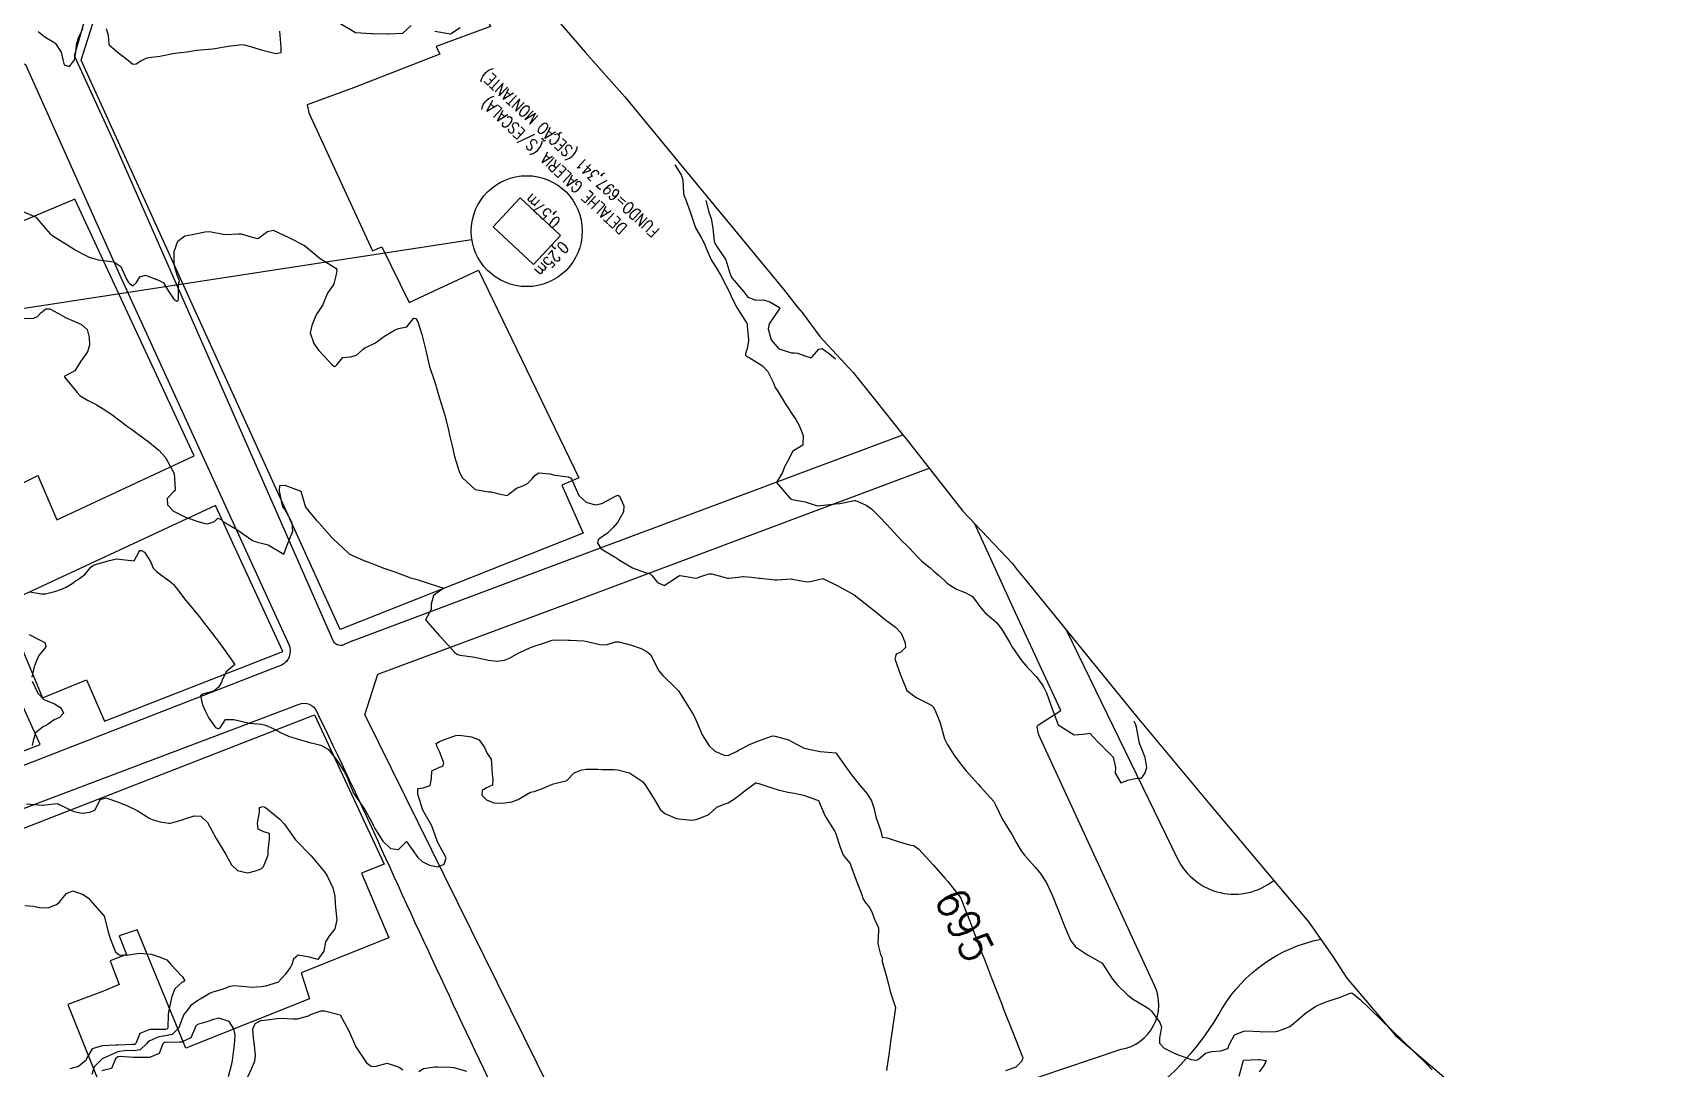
# Model space of a CAD drawing. Header units: metres. Extents: x 286371 to 293043, y 7462578 to 7466404.
# Drawn here: x 289036 to 289239.9, y 7464962 to 7465092.8 of the extents above; entities that cross this region are included whole.
import ezdxf
from ezdxf.enums import TextEntityAlignment as Align

# ---------------------------------------------------------------- set-up
doc = ezdxf.new("R2010")
doc.units = ezdxf.units.M
doc.header["$MEASUREMENT"] = 0
doc.linetypes.add('CONTINUO', pattern=[0])
for name, color, linetype in [('Area', 45, 'Continuous'), ('Cotas', 45, 'Continuous'), ('Curvas de Nivel 1m', 11, 'Continuous'), ('Curvas de Nivel 5m', 15, 'Continuous'), ('Edificações', 30, 'Continuous'), ('TEXTO', 45, 'Continuous'), ('Vias primárias', 230, 'Continuous')]:
    doc.layers.add(name, color=color, linetype=linetype)
doc.styles.add('ROMANS', font='romans', dxfattribs={"height": 0.2})
doc.styles.add('Style-STANDARD', font='STANDARD.shx')

msp = doc.modelspace()

# ---------------------------------------------------------------- linework, layer by layer
at = {"layer": 'Area'}
msp.add_polyline3d([(289098.58, 7465098.65, 691.72), (289105.73, 7465090.31, 693.35), (289110.71, 7465084.67, 693.45), (289116.8, 7465077.33, 693.25), (289130.71, 7465060.47, 699.37), (289132.53, 7465058.15, 699.39), (289133.09, 7465057.45, 691.89), (289135.31, 7465054.43, 692.16), (289139.53, 7465049.91, 692.45), (289142.37, 7465046.32, 692.6), (289145.8, 7465042.02, 692.63), (289146.22, 7465041.53, 692.61), (289153.37, 7465032.41, 700.5), (289159.6, 7465025.83, 698.85), (289160.22, 7465024.98, 698.75), (289161.26, 7465023.73, 695.42), (289175.31, 7465006.43, 692.95), (289184.57, 7464995.34, 693.45), (289197, 7464980.54, 693.29), (289200.05, 7464976.19, 702.16), (289201.81, 7464973.45, 702.81), (289207.93, 7464966.24, 694.51), (289247.26, 7464932.52, 699.83)], dxfattribs=at)
at = {"layer": 'Curvas de Nivel 1m', "flags": 128}
for points, elevation in [([(289074.76, 7465093.98), (289076.74, 7465092.81), (289078.74, 7465092.67), (289078.86, 7465092.67), (289080.74, 7465092.63), (289080.86, 7465092.63), (289082.74, 7465092.72), (289083.77, 7465093.69)], 693), ([(289036.74, 7465092.91), (289037.56, 7465092.25), (289038.72, 7465091.59), (289038.82, 7465091.5), (289038.91, 7465091.4), (289039.64, 7465090.32), (289039.82, 7465089.38), (289040.01, 7465088.72), (289040.67, 7465088.52), (289041.31, 7465089.35), (289041.5, 7465090.55), (289041.56, 7465091.35), (289041.84, 7465092.24), (289042.42, 7465093.34)], 693), ([(289045.29, 7465093.3), (289045.55, 7465092.47), (289045.65, 7465091.29), (289046.7, 7465090.38), (289048.1, 7465089.25), (289048.68, 7465088.81), (289049.07, 7465088.85), (289049.67, 7465089.23), (289050.34, 7465089.57), (289050.69, 7465089.64), (289052.09, 7465089.8), (289052.7, 7465089.93), (289053.72, 7465090.15), (289054.7, 7465090.27), (289055.47, 7465090.37), (289056.71, 7465090.56), (289057.21, 7465090.62), (289058.71, 7465090.74), (289059.02, 7465090.78), (289060.71, 7465091.06), (289062.46, 7465091.29), (289062.72, 7465091.26), (289063.5, 7465091.02), (289064.71, 7465090.66), (289065.17, 7465090.54), (289066.7, 7465090.17), (289067.36, 7465090.3), (289067.38, 7465090.96), (289067.24, 7465092.46), (289067.21, 7465092.97)], 693), ([(289086.75, 7465092.97), (289088.73, 7465092.63), (289089.95, 7465093.42)], 693), ([(289117.04, 7465076.12), (289117.82, 7465074.85), (289118.06, 7465074.19), (289118.14, 7465072.48), (289118.21, 7465072.19), (289118.42, 7465071.68), (289118.97, 7465070.18), (289119.25, 7465069.3), (289119.66, 7465068.16), (289120.35, 7465066.92), (289120.76, 7465066.15), (289121.09, 7465065.37), (289121.62, 7465064.13), (289122.29, 7465063.07), (289122.85, 7465062.12), (289123.53, 7465060.83), (289123.89, 7465060.1), (289124.23, 7465059.32), (289124.87, 7465058.08), (289126.07, 7465056.18), (289126.14, 7465056.07), (289126.18, 7465055.74), (289126.32, 7465054.06), (289126.32, 7465053.89), (289126.14, 7465052.94), (289125.95, 7465052.25), (289125.97, 7465052.07), (289126.12, 7465051.92), (289126.4, 7465051.78), (289128.1, 7465050.72), (289128.75, 7465050.02), (289129.42, 7465048.66), (289129.68, 7465048.01), (289130.05, 7465047.44), (289130.97, 7465045.99), (289132, 7465044.4), (289132.3, 7465043.97), (289132.73, 7465043.22), (289133.21, 7465041.96), (289133.17, 7465040.74), (289131.93, 7465039.97), (289131.24, 7465038.66), (289130.89, 7465037.99), (289130.61, 7465037.28), (289129.87, 7465036), (289131.6, 7465033.98), (289131.84, 7465033.87), (289133.47, 7465033.58), (289133.84, 7465033.45), (289134.99, 7465033.08), (289135.83, 7465033.14), (289137.25, 7465033.31), (289137.84, 7465033.36), (289139.72, 7465033.74), (289139.84, 7465033.73), (289141.15, 7465033.15), (289141.83, 7465032.7), (289142.74, 7465031.81), (289143.8, 7465030.67), (289144.61, 7465029.78), (289145.77, 7465028.56), (289146.18, 7465028.17), (289146.6, 7465027.75), (289147.74, 7465026.53), (289148.14, 7465026.13), (289148.64, 7465025.72), (289149.24, 7465025.23), (289149.7, 7465024.84), (289150.31, 7465024.31), (289151.01, 7465023.68), (289151.36, 7465023.36), (289151.68, 7465023.11), (289152.58, 7465022.57), (289153.66, 7465022.11), (289154.58, 7465021.62), (289155.63, 7465020.21), (289156.15, 7465019.6), (289157.61, 7465018.36), (289158.26, 7465017.56), (289159.25, 7465015.87), (289159.42, 7465015.55), (289159.56, 7465015.3), (289160.75, 7465013.53), (289161.52, 7465012.67), (289162.67, 7465011.5), (289163.49, 7465010.33), (289163.91, 7465009.48), (289164.18, 7465008.75), (289164.62, 7465007.47), (289165.41, 7465005.45), (289167.4, 7465004.16), (289168.55, 7465004.25), (289169.39, 7465004.38), (289170.32, 7465003.38), (289171.36, 7465002.31), (289172.32, 7465001.35), (289172.63, 7465000.04), (289172.59, 7464999.35), (289173.3, 7464998.13), (289174.19, 7464998.43), (289175.3, 7464998.68), (289175.92, 7464998.68), (289176.31, 7464999.29), (289176.57, 7465000.04), (289176.36, 7465001.29), (289175.7, 7465002.97), (289175.6, 7465003.3), (289175.39, 7465004.45), (289175.24, 7465005.31), (289175.15, 7465005.57), (289174.98, 7465005.88)], 693), ([(289120.95, 7465071.6), (289121.31, 7465070.14), (289121.6, 7465069.35), (289121.82, 7465068.13), (289122.01, 7465066.46), (289122.12, 7465066.13), (289122.33, 7465065.81), (289123.48, 7465064.11), (289123.97, 7465062.41), (289124.08, 7465062.1), (289124.27, 7465061.82), (289125.72, 7465060.07), (289126.23, 7465059.4), (289127.24, 7465059.04), (289128.23, 7465059.05), (289129.04, 7465058.83), (289130.22, 7465058.09), (289130.26, 7465057.99), (289130.21, 7465057.88), (289128.93, 7465056.02), (289128.8, 7465055.4), (289129.2, 7465054.02), (289130.14, 7465052.87), (289131.75, 7465052.36), (289132.13, 7465052.36), (289132.49, 7465052.32), (289133.57, 7465051.95), (289134.12, 7465051.77), (289134.27, 7465051.78), (289134.41, 7465051.93), (289135.2, 7465052.86), (289135.63, 7465052.91), (289136.54, 7465052.27), (289137.32, 7465051.61)], 692), ([(289034.4, 7465070.4), (289036.19, 7465069.64), (289036.39, 7465069.53), (289036.5, 7465069.43), (289037.37, 7465068.42), (289038.24, 7465067.41), (289038.35, 7465067.31), (289038.59, 7465067.16), (289040.33, 7465066.04), (289041.41, 7465065.36), (289042.31, 7465064.86), (289043.17, 7465064.47), (289044.3, 7465064.1), (289045.65, 7465063.94), (289046.29, 7465063.85), (289047.14, 7465063.27), (289047.86, 7465061.66), (289048.1, 7465061.26), (289048.25, 7465061.11), (289048.65, 7465060.85), (289049.11, 7465061.24), (289049.54, 7465061.96), (289050.27, 7465062.17), (289051.92, 7465061.53), (289052.26, 7465061.36), (289052.54, 7465061.19), (289053.01, 7465060.41), (289053.84, 7465059.17), (289054.22, 7465058.9), (289054.39, 7465058.99), (289054.43, 7465059.16), (289054.44, 7465060.97), (289054.48, 7465061.16), (289054.55, 7465061.45), (289054.27, 7465062.19), (289053.97, 7465063.17), (289053.9, 7465063.56), (289053.88, 7465065.17), (289054.33, 7465066.48), (289055.23, 7465067.14), (289056.16, 7465067.32), (289056.35, 7465067.35), (289057.8, 7465067.66), (289058.35, 7465067.67), (289060.06, 7465067.36), (289060.35, 7465067.32), (289061.98, 7465067.41), (289062.35, 7465067.4), (289063.58, 7465067.02), (289064.34, 7465066.82), (289064.51, 7465066.84), (289064.73, 7465067), (289065.65, 7465067.69), (289066.36, 7465067.84), (289068.34, 7465066.94), (289070.33, 7465065.94), (289071.55, 7465064.9), (289072.3, 7465064.28), (289073.74, 7465063.41), (289074.29, 7465063.07), (289074.41, 7465062.85), (289074.4, 7465062.73), (289074.27, 7465062.11), (289074.03, 7465061.08), (289073.89, 7465060.86), (289073.21, 7465059.9), (289072.82, 7465058.88), (289072.64, 7465058.45), (289072.21, 7465057.82), (289071.82, 7465057.27), (289071.68, 7465056.89), (289071.26, 7465055.81), (289071.03, 7465054.9), (289071.49, 7465053.55), (289071.94, 7465052.89), (289072.13, 7465052.66), (289073.79, 7465050.86), (289074.1, 7465050.67), (289074.25, 7465050.7), (289074.4, 7465050.85), (289075.15, 7465051.8), (289076.12, 7465051.86), (289076.86, 7465052.07), (289077.68, 7465052.8), (289077.92, 7465053.01), (289078.14, 7465053.09), (289079.27, 7465053.65), (289080.15, 7465054.31), (289080.43, 7465054.49), (289080.85, 7465054.75), (289081.66, 7465055.25), (289082.17, 7465055.45), (289083.23, 7465055.66), (289084.08, 7465056.71), (289084.14, 7465056.76), (289084.2, 7465056.77), (289084.37, 7465056.7), (289084.61, 7465056.28), (289085.11, 7465054.69), (289085.47, 7465053.35), (289085.62, 7465052.68), (289086.09, 7465050.67), (289086.77, 7465048.66), (289087.05, 7465047.66), (289087.33, 7465046.66), (289088, 7465044.64), (289088.48, 7465042.64), (289088.63, 7465041.97), (289088.94, 7465040.63), (289089.26, 7465039.29), (289089.44, 7465038.62), (289089.89, 7465037.28), (289090.26, 7465036.61), (289091.86, 7465035.15), (289093.57, 7465034.85), (289093.86, 7465034.85), (289095.05, 7465034.54), (289095.85, 7465034.37), (289095.97, 7465034.4), (289096.11, 7465034.52), (289097.08, 7465035.29), (289097.87, 7465035.59), (289098.46, 7465035.9), (289099.02, 7465036.48), (289099.41, 7465036.95), (289099.9, 7465037.22), (289101.25, 7465037.09), (289101.89, 7465036.92), (289103.59, 7465036.71), (289103.89, 7465036.62), (289104.04, 7465036.4), (289104.11, 7465036.17), (289104.91, 7465034.39), (289105.84, 7465033.53), (289107, 7465033.19), (289107.83, 7465033.35), (289109.63, 7465034.31), (289109.76, 7465034.39), (289109.85, 7465034.4), (289110.05, 7465034.3), (289110.61, 7465033.08), (289110.57, 7465032.3), (289109.79, 7465030.95), (289109.5, 7465030.61), (289109.26, 7465030.32), (289108.51, 7465029.59), (289107.77, 7465029.11), (289107.35, 7465028.76), (289107.26, 7465028.35), (289107.74, 7465027.66), (289109.42, 7465026.63), (289109.73, 7465026.45), (289109.93, 7465026.31), (289111.71, 7465025.25), (289113.29, 7465024.67), (289113.7, 7465024.56), (289113.92, 7465024.47), (289114.18, 7465024.24), (289114.84, 7465023.39), (289115.68, 7465023.03), (289117.5, 7465024.19), (289117.61, 7465024.27), (289117.7, 7465024.28), (289118.47, 7465024.17), (289119.69, 7465023.93), (289119.88, 7465023.97), (289120.26, 7465024.15), (289121.35, 7465024.48), (289121.7, 7465024.48), (289123.1, 7465024.1), (289123.69, 7465023.95), (289123.84, 7465023.94), (289125.03, 7465024.07), (289125.62, 7465024.14), (289125.7, 7465024.14), (289126.69, 7465024.05), (289127.69, 7465023.95), (289127.78, 7465023.94), (289129.69, 7465023.75), (289129.95, 7465023.74), (289131.69, 7465023.84), (289131.84, 7465023.83), (289133.69, 7465023.49), (289134.12, 7465023.5), (289135.69, 7465023.91), (289137.68, 7465022.95), (289139.66, 7465021.85), (289141.63, 7465020.29), (289142.21, 7465019.82), (289143.61, 7465018.68), (289144.89, 7465017.77), (289145.58, 7465016.99), (289146.1, 7465015.76), (289146.14, 7465015.17), (289145.55, 7465014.59), (289144.97, 7465014.34), (289144.8, 7465013.78), (289145.5, 7465011.76), (289146.32, 7465009.75), (289147.46, 7465008.87), (289149.09, 7465008.07), (289149.45, 7465007.88), (289149.63, 7465007.7), (289149.89, 7465007.24), (289150.5, 7465005.69), (289150.94, 7465004.13), (289151.07, 7465003.68), (289151.37, 7465003.01), (289152.25, 7465001.66), (289153.33, 7465000.18), (289153.79, 7464999.64), (289155.3, 7464997.95), (289155.6, 7464997.61), (289157.26, 7464995.75), (289157.38, 7464995.58), (289157.5, 7464995.33), (289158.34, 7464993.57), (289159.2, 7464992.14), (289159.57, 7464991.55), (289160.05, 7464990.67), (289160.72, 7464989.53), (289161.16, 7464988.97), (289162.45, 7464987.5), (289163.12, 7464986.69), (289163.92, 7464985.48), (289164.68, 7464983.87), (289164.84, 7464983.47), (289165.07, 7464982.89), (289165.63, 7464981.46), (289166.03, 7464980.45), (289166.43, 7464979.44), (289166.99, 7464978.15), (289167.57, 7464977.43), (289168.97, 7464976.47), (289170.95, 7464975.37), (289172.25, 7464973.35), (289172.91, 7464972.53), (289174.16, 7464971.33), (289174.88, 7464970.78), (289176.11, 7464970.05), (289176.86, 7464969.57), (289177.17, 7464969.28), (289178.22, 7464967.88), (289178.42, 7464967.26), (289178.16, 7464965.91), (289178.17, 7464965.26), (289178.78, 7464964.63), (289180.03, 7464963.98), (289180.77, 7464963.69), (289182.16, 7464963.2), (289182.76, 7464963.09), (289182.86, 7464963.1), (289183.05, 7464963.19), (289183.97, 7464963.98), (289184.78, 7464964.22), (289185.92, 7464964.28), (289186.79, 7464964.6), (289186.99, 7464965.12), (289187.63, 7464966.3), (289188.82, 7464966.79), (289189.11, 7464966.8), (289190.82, 7464966.72), (289191.18, 7464966.69), (289192.82, 7464966.73), (289193.07, 7464966.78), (289193.79, 7464967.02), (289194.51, 7464967.32), (289194.83, 7464967.53), (289195.63, 7464968.21), (289196.54, 7464968.98), (289196.72, 7464969.11), (289196.86, 7464969.21), (289197.89, 7464969.93), (289198.88, 7464970.36), (289199.32, 7464970.5), (289200.6, 7464970.92), (289200.81, 7464970.99), (289200.89, 7464971.01), (289202.21, 7464971.58), (289202.42, 7464971.6), (289203.44, 7464970.8), (289204.69, 7464969.57), (289211.67, 7464962.83), (289212.55, 7464961.88)], 694), ([(289035.66, 7465022.23), (289037.11, 7465021.96), (289037.65, 7465021.96), (289038.81, 7465022.24), (289039.66, 7465022.54), (289040.24, 7465022.8), (289041.12, 7465023.36), (289041.44, 7465023.59), (289041.68, 7465023.71), (289042.63, 7465024.4), (289043.38, 7465025.33), (289043.71, 7465025.56), (289044.09, 7465025.7), (289045.72, 7465026.18), (289046.59, 7465026.4), (289047.72, 7465026.27), (289048.84, 7465026.12), (289049.42, 7465027.23), (289049.54, 7465027.43), (289049.74, 7465027.44), (289050.13, 7465027.22), (289050.89, 7465026.03), (289051.25, 7465025.2), (289051.7, 7465024.75), (289053.26, 7465023.59), (289053.68, 7465023.28), (289053.8, 7465023.16), (289054.32, 7465022.5), (289055.37, 7465021.14), (289055.64, 7465020.8), (289057.03, 7465019.11), (289057.6, 7465018.38), (289058.58, 7465017.09), (289059.56, 7465015.8), (289060.11, 7465015.07), (289061.52, 7465013.04), (289060.46, 7465012.11), (289059.92, 7465011.07), (289059.81, 7465010.75), (289059.48, 7465010.2), (289058.87, 7465009.68), (289057.47, 7465009.28), (289057.33, 7465009.24), (289057.22, 7465009.11), (289057.45, 7465007.94), (289057.83, 7465007.1), (289058.25, 7465006.26), (289059.1, 7465005.08), (289059.4, 7465004.96), (289059.52, 7465004.96), (289059.67, 7465005.07), (289060.36, 7465006.12), (289061.42, 7465006.12), (289062.65, 7465005.79), (289063.4, 7465005.63), (289064.89, 7465005.5), (289065.4, 7465005.4), (289066.36, 7465004.97), (289067.39, 7465004.41), (289068.3, 7465004.02), (289069.38, 7465003.67), (289071.1, 7465003.17), (289071.37, 7465003.1), (289072.38, 7465002.88), (289073.36, 7465002.32), (289074.5, 7465000.85), (289075.31, 7464999.56), (289075.7, 7464998.83), (289075.97, 7464998.15), (289076.5, 7464996.82), (289077.26, 7464995.71), (289077.89, 7464994.79), (289078.77, 7464993.23), (289079, 7464992.78), (289079.21, 7464992.35), (289080.19, 7464990.76), (289081.17, 7464989.82), (289082.19, 7464989.71), (289083.18, 7464990.71), (289084.6, 7464988.69), (289085.15, 7464988.17), (289086.1, 7464987.7), (289087.13, 7464987.51), (289087.94, 7464987.84), (289088.21, 7464988.64), (289087.18, 7464990.48), (289087.08, 7464990.66), (289087.04, 7464990.8), (289086.39, 7464992.67), (289085.24, 7464994.68), (289084.62, 7464996.69), (289084.6, 7464997.38), (289085.29, 7464997.49), (289086.17, 7464997.79), (289086.36, 7464998.67), (289086.38, 7464999.61), (289087.33, 7465000.1), (289087.77, 7465000.21), (289087.9, 7465000.65), (289087.36, 7465002.05), (289087.04, 7465002.66), (289086.94, 7465003.09), (289087.37, 7465003.32), (289088.31, 7465003.71), (289089.39, 7465004.1), (289089.88, 7465004.12), (289091.38, 7465003.91), (289092.34, 7465003.54), (289093.02, 7465002.57), (289093.35, 7465001.8), (289093.87, 7465001.09), (289093.93, 7465000.55), (289093.98, 7464999.22), (289094.07, 7464998.55), (289094.04, 7464997.81), (289093.29, 7464997.47), (289092.73, 7464997.13), (289092.67, 7464996.57), (289093.26, 7464995.95), (289094.21, 7464995.6), (289095.26, 7464995.56), (289096.46, 7464995.71), (289097.27, 7464996.01), (289098.05, 7464996.48), (289098.82, 7464996.94), (289099.28, 7464997.03), (289100.35, 7464997.39), (289101.29, 7464997.83), (289101.75, 7464997.98), (289103.3, 7464998.35), (289103.34, 7464998.36), (289103.4, 7464998.4), (289104.34, 7464999.36), (289105.32, 7464999.76), (289105.87, 7464999.82), (289107.32, 7464999.82), (289107.85, 7464999.81), (289109.32, 7464999.79), (289109.85, 7464999.77), (289111.31, 7464999.39), (289112.94, 7464998.26), (289113.29, 7464997.85), (289114.29, 7464996.24), (289115.24, 7464994.7), (289115.79, 7464994.22), (289117.23, 7464993.63), (289117.9, 7464993.51), (289119.22, 7464993.4), (289119.85, 7464993.53), (289121.23, 7464994.08), (289121.27, 7464994.1), (289121.32, 7464994.13), (289122.34, 7464995.02), (289123.25, 7464995.43), (289123.75, 7464995.6), (289124.56, 7464996.09), (289124.95, 7464996.4), (289125.27, 7464996.64), (289126.09, 7464997.25), (289127.15, 7464998.05), (289127.23, 7464998.11), (289127.3, 7464998.12), (289127.64, 7464998.04), (289129.29, 7464997.5), (289130.06, 7464997.22), (289131.28, 7464996.92), (289132.12, 7464996.81), (289133.27, 7464996.56), (289135.03, 7464995.92), (289135.18, 7464995.83), (289135.26, 7464995.66), (289135.98, 7464993.9), (289137.21, 7464991.97), (289137.26, 7464991.88), (289137.3, 7464991.78), (289137.93, 7464989.87), (289138.26, 7464988.97), (289139.15, 7464987.92), (289139.19, 7464987.85), (289139.21, 7464987.78), (289139.9, 7464985.84), (289140.47, 7464984.45), (289140.67, 7464983.83), (289140.76, 7464983.52), (289141.06, 7464983.06), (289141.59, 7464982.37), (289141.9, 7464981.82), (289142.2, 7464980.98), (289142.71, 7464979.8), (289142.73, 7464979.52), (289142.64, 7464977.81), (289142.96, 7464976.43), (289143.17, 7464976.01), (289143.17, 7464975.8), (289143.19, 7464975.56), (289143.71, 7464973.79), (289144, 7464972.7), (289144.19, 7464971.78), (289144.86, 7464969.77), (289144.6, 7464968.01), (289144.57, 7464967.78), (289144.37, 7464966.23), (289144.3, 7464965.78), (289144.12, 7464964.45), (289144.02, 7464963.79), (289143.87, 7464962.68), (289143.72, 7464961.79)], 696), ([(289035.57, 7465016.81), (289036.81, 7465016.18), (289037.56, 7465015.84), (289037.71, 7465015.41), (289037.69, 7465015.28), (289037.55, 7465015.09), (289036.8, 7465014.16), (289036.47, 7465013.43), (289036.2, 7465012.75), (289035.91, 7465011.44)], 697), ([(289035.97, 7465010.95), (289036.7, 7465009.43), (289037.45, 7465008.63), (289038.77, 7465008.07), (289039.44, 7465007.66), (289039.72, 7465007.38), (289039.9, 7465006.9), (289039.42, 7465006.36), (289038.73, 7465006.07), (289037.88, 7465005.41), (289037.56, 7465005.25), (289037.4, 7465005.2), (289036.39, 7465004.43), (289036.1, 7465003.43), (289035.96, 7465002.84)], 697), ([(289035.25, 7464995.44), (289037.25, 7464995.3), (289037.37, 7464995.3), (289038.35, 7464995.4), (289039.13, 7464995.51), (289039.26, 7464995.46), (289039.39, 7464995.38), (289041.24, 7464994.5), (289042.28, 7464994.29), (289043.24, 7464994.4), (289043.89, 7464994.66), (289044.19, 7464995.31), (289044.54, 7464996.02), (289045.26, 7464996.21), (289046.85, 7464995.68), (289047.25, 7464995.51), (289047.9, 7464995.25), (289049.23, 7464994.61), (289050.83, 7464993.61), (289051.22, 7464993.42), (289052.11, 7464993.19), (289053.21, 7464993.01), (289053.37, 7464993.02), (289053.89, 7464993.16), (289054.91, 7464993.46), (289055.22, 7464993.56), (289056.39, 7464993.96), (289057.23, 7464993.89), (289058.07, 7464993.1), (289059.18, 7464991.08), (289060.41, 7464989.07), (289061.13, 7464987.75), (289061.89, 7464987.04), (289063.12, 7464986.74), (289063.36, 7464986.78), (289064.12, 7464987.01), (289064.86, 7464987.27), (289065.13, 7464987.56), (289065.73, 7464988.98), (289065.75, 7464989.57), (289065.9, 7464990.98), (289065.91, 7464991.7), (289065.2, 7464991.94), (289064.49, 7464992.28), (289064.41, 7464993), (289064.66, 7464994.42), (289064.65, 7464994.99), (289065.09, 7464995.14), (289065.25, 7464995.09), (289065.42, 7464994.98), (289067.22, 7464993.52), (289067.74, 7464992.95), (289069.18, 7464990.92), (289071.15, 7464988.89), (289072.83, 7464986.87), (289073.12, 7464986.44), (289073.88, 7464984.85), (289074.14, 7464983.79), (289074.18, 7464982.85), (289074.32, 7464981.57), (289074.41, 7464980.84), (289074.16, 7464979.7), (289073.48, 7464978.86), (289072.98, 7464978.03), (289072.74, 7464976.88), (289072.01, 7464975.83), (289070.95, 7464976.11), (289069.52, 7464976.37), (289068.95, 7464975.85), (289068.71, 7464975.17), (289068.59, 7464974.94), (289067.92, 7464973.95), (289066.98, 7464972.96), (289066.94, 7464972.93), (289066.9, 7464972.91), (289065.41, 7464972.47), (289064.89, 7464972.35), (289063.63, 7464972.28), (289062.9, 7464972.37), (289061.44, 7464972.51), (289060.9, 7464972.42), (289059.92, 7464972.04), (289058.89, 7464971.74), (289058.43, 7464971.56), (289057.67, 7464971.1), (289057.18, 7464970.81), (289056.88, 7464970.64), (289055.99, 7464970), (289055.29, 7464969.14), (289055.12, 7464968.87), (289054.84, 7464968.26), (289054.54, 7464967.43), (289054.43, 7464967.15), (289053.64, 7464966.33), (289052.8, 7464966.17), (289051.93, 7464966.06), (289050.8, 7464965.57), (289050.59, 7464965.42), (289050.44, 7464965.21), (289049.6, 7464964.4), (289048.77, 7464964.27), (289047.84, 7464964.31), (289046.78, 7464964.15), (289044.89, 7464963.3), (289044.81, 7464963.26), (289044.76, 7464963.22), (289043.78, 7464962.29), (289043.49, 7464961.32)], 697), ([(289035.05, 7464982.61), (289036.15, 7464982.53), (289037.05, 7464982.35), (289038.08, 7464982.37), (289039.05, 7464982.75), (289039.41, 7464983.03), (289039.66, 7464983.38), (289040.29, 7464984.15), (289041.08, 7464984.49), (289042.39, 7464984.02), (289043.07, 7464983.54), (289043.3, 7464983.32), (289045.03, 7464981.29), (289045.55, 7464979.29), (289045.81, 7464978.46), (289046.26, 7464977.28), (289046.5, 7464976.8), (289046.96, 7464976.4), (289047.86, 7464976.35), (289048.96, 7464976.52), (289049.57, 7464976.62), (289050.96, 7464976.5), (289051.99, 7464976.16), (289052.95, 7464975.76), (289053.46, 7464975.17), (289054.92, 7464973.63), (289055.22, 7464973.14), (289055.05, 7464973), (289054.91, 7464972.94), (289053.96, 7464972.1), (289053.6, 7464971.16), (289053.46, 7464970.58), (289053.16, 7464969.17), (289053.14, 7464968.88), (289053.09, 7464967.17), (289052.98, 7464967.01), (289052.82, 7464966.98), (289051.03, 7464966.99), (289050.82, 7464966.98), (289049.55, 7464966.49), (289049.04, 7464965.23), (289048.93, 7464965.09), (289048.79, 7464965.07), (289048.63, 7464965.07), (289046.79, 7464965.02), (289046.52, 7464965), (289044.79, 7464964.94), (289043.55, 7464964.55), (289042.84, 7464963.33), (289042.82, 7464963.27), (289042.76, 7464963.11), (289041.8, 7464962.3), (289040.74, 7464962)], 698), ([(289063.18, 7464961.02), (289063.67, 7464962.08), (289064.04, 7464963.01), (289064.12, 7464963.65), (289064.01, 7464965.01), (289063.88, 7464965.93), (289063.81, 7464967.01), (289064.09, 7464967.74), (289064.83, 7464968.13), (289065.6, 7464968.22), (289066.84, 7464968.38), (289067.39, 7464968.4), (289068.83, 7464968.31), (289069.43, 7464968.33), (289070.84, 7464968.71), (289070.97, 7464968.77), (289071.19, 7464968.9), (289072.39, 7464969.34), (289072.85, 7464969.34), (289074.84, 7464968.84), (289075.9, 7464966.83), (289076.78, 7464964.81), (289078.13, 7464962.79), (289078.75, 7464962.37), (289079.19, 7464962.33), (289080.75, 7464962.75), (289082.26, 7464962.24), (289082.74, 7464961.9)], 697), ([(289060.75, 7464961.05), (289061.14, 7464962.66), (289061.24, 7464963.05), (289061.42, 7464964.4), (289061.5, 7464965.04), (289061.58, 7464966.27), (289061.39, 7464967.05), (289060.83, 7464967.99), (289059.5, 7464968.41), (289058.83, 7464968.25), (289057.99, 7464967.94), (289056.82, 7464967.6), (289056.56, 7464967.38), (289056.47, 7464967.12), (289056, 7464965.92), (289054.79, 7464965.4), (289054.55, 7464965.38), (289052.79, 7464965.36), (289052.63, 7464965.33), (289052.47, 7464965.18), (289051.99, 7464963.97), (289050.76, 7464963.46), (289050.52, 7464963.44), (289048.76, 7464963.46), (289047.06, 7464963.56), (289046.77, 7464963.52), (289046.47, 7464963.28), (289045.97, 7464962.05), (289044.74, 7464961.77)], 696), ([(289084.74, 7464961.67), (289085.35, 7464962.07), (289086.75, 7464962.28), (289087.14, 7464962.26), (289088.75, 7464962.22), (289089.17, 7464962.19), (289090.74, 7464961.72)], 697)]:
    msp.add_lwpolyline(points, dxfattribs=dict(at, elevation=elevation))
at = {"layer": 'Curvas de Nivel 5m', "elevation": 695, "flags": 128}
for points in [[(289034.93, 7465056.71), (289036.18, 7465056.76), (289036.64, 7465056.97), (289037.08, 7465057.42), (289037.68, 7465057.93), (289038.2, 7465057.92), (289039.19, 7465057.39), (289040.19, 7465056.82), (289041.12, 7465056.42), (289042.17, 7465055.97), (289042.92, 7465055.33), (289043.17, 7465054.31), (289043.2, 7465053.33), (289042.94, 7465052.52), (289042.1, 7465051.34), (289041.34, 7465050.1), (289040.07, 7465049.43), (289040.04, 7465049.41), (289040.02, 7465049.38), (289040.07, 7465049.25), (289041.64, 7465047.35), (289042.04, 7465046.94), (289042.94, 7465046.42), (289044.02, 7465045.84), (289044.91, 7465045.3), (289046, 7465044.59), (289047.79, 7465043.26), (289047.98, 7465043.1), (289048.48, 7465042.74), (289049.96, 7465041.65), (289050.54, 7465041.22), (289051.94, 7465040.09), (289052.78, 7465039.18), (289053.89, 7465037.16), (289054.01, 7465035.16), (289054, 7465035.01), (289053.85, 7465034.87), (289053.01, 7465034.01), (289053.06, 7465033.18), (289053.81, 7465032.4), (289055.29, 7465031.65), (289055.8, 7465031.46), (289056.73, 7465031.12), (289057.79, 7465030.82), (289058.1, 7465030.79), (289058.96, 7465031.09), (289059.37, 7465031.51), (289059.8, 7465031.36), (289059.93, 7465031.2), (289060.07, 7465031.07), (289061.78, 7465030.09), (289063.3, 7465029.02), (289063.76, 7465028.69), (289064.23, 7465028.53), (289065.75, 7465028.16), (289067.73, 7465026.95), (289068.24, 7465028.46), (289068.47, 7465028.94), (289068.85, 7465029.87), (289068.75, 7465030.94), (289067.82, 7465032.63), (289067.59, 7465032.96), (289067.52, 7465033.26), (289067.18, 7465034.96), (289067.19, 7465035.64), (289067.86, 7465035.68), (289069.85, 7465034.92), (289070.46, 7465032.91), (289071.8, 7465031.24), (289072.15, 7465030.89), (289073.77, 7465029.09), (289073.98, 7465028.86), (289075.74, 7465027.2), (289075.94, 7465027.03), (289076.31, 7465026.83), (289077.73, 7465026.23), (289078.75, 7465025.82), (289079.71, 7465025.45), (289080.21, 7465025.26), (289081.7, 7465024.73), (289083.69, 7465024), (289084.67, 7465023.71), (289085.68, 7465023.39), (289087.49, 7465022.82), (289087.67, 7465022.76), (289087.76, 7465022.64), (289087.74, 7465022.57), (289087.66, 7465022.52), (289086.58, 7465021.74), (289086.3, 7465020.66), (289086.31, 7465019.98), (289085.6, 7465018.67), (289087.33, 7465016.65), (289087.46, 7465016.53), (289087.57, 7465016.44), (289089.25, 7465014.62), (289089.54, 7465014.36), (289089.92, 7465014.23), (289091.54, 7465014.03), (289092.2, 7465013.9), (289093.53, 7465013.6), (289094.59, 7465013.47), (289095.53, 7465013.58), (289096.2, 7465013.85), (289097.37, 7465014.5), (289097.48, 7465014.56), (289097.55, 7465014.6), (289098.84, 7465015.19), (289099.56, 7465015.44), (289100.33, 7465015.69), (289101.57, 7465016.11), (289101.84, 7465016.16), (289103.57, 7465016.13), (289103.85, 7465016.12), (289105.57, 7465016.03), (289105.98, 7465015.95), (289107.56, 7465015.56), (289108.36, 7465015.53), (289109.57, 7465015.9), (289109.96, 7465015.92), (289111.56, 7465015.47), (289112.77, 7465015.05), (289113.55, 7465014.66), (289114, 7465014.25), (289114.53, 7465013.23), (289115.01, 7465012.23), (289115.51, 7465011.67), (289117.05, 7465010.2), (289117.48, 7465009.7), (289118.47, 7465008.18), (289119.42, 7465006.59), (289119.64, 7465006.16), (289119.79, 7465005.77), (289120.48, 7465004.15), (289121.36, 7465002.76), (289122.07, 7465002.12), (289123.35, 7465001.57), (289123.83, 7465001.61), (289124.83, 7465002.08), (289125.17, 7465002.26), (289125.36, 7465002.36), (289126.47, 7465002.96), (289127.37, 7465003.33), (289129.25, 7465004.01), (289129.38, 7465004.04), (289129.71, 7465004), (289131.38, 7465003.53), (289132.3, 7465003.03), (289133.36, 7465002.49), (289135.17, 7465002.1), (289135.36, 7465002.08), (289137.35, 7465001.88), (289138.76, 7464999.86), (289139.31, 7464999.11), (289140.35, 7464997.84), (289141.28, 7464996.74), (289141.86, 7464995.82), (289142.12, 7464994.94), (289142.37, 7464993.81), (289143.01, 7464991.99), (289143.06, 7464991.8), (289143.2, 7464991.26), (289143.82, 7464991.16), (289145.19, 7464990.71), (289146.64, 7464990.28), (289147.17, 7464990.2), (289147.83, 7464989.72), (289149.14, 7464988.26), (289149.65, 7464987.7), (289151.11, 7464986.07), (289151.46, 7464985.67), (289153.07, 7464983.64), (289153.87, 7464981.63), (289154.41, 7464980.23), (289154.64, 7464979.62), (289155, 7464978.62), (289155.37, 7464977.61), (289155.64, 7464976.94), (289156.18, 7464975.6), (289156.92, 7464973.58), (289157.72, 7464971.57), (289158.28, 7464970.16), (289158.51, 7464969.56), (289158.85, 7464968.7), (289159.31, 7464967.55), (289159.62, 7464966.74), (289160.1, 7464965.54), (289160.77, 7464963.81), (289160.89, 7464963.52), (289160.93, 7464963.35), (289160.76, 7464962.94), (289160.04, 7464962.24), (289158.74, 7464961.76)], [(289188.22, 7464961.11), (289188.76, 7464963.09), (289190.63, 7464963.2), (289190.77, 7464963.2), (289191.61, 7464963.05), (289191.36, 7464962.46), (289190.74, 7464961.63)]]:
    msp.add_lwpolyline(points, dxfattribs=at)
at = {"layer": 'Edificações', "elevation": 695.6}
msp.add_lwpolyline([(289089.14, 7465109.96), (289090.09, 7465108.65), (289094.03, 7465104.01), (289095.97, 7465101.72), (289091.22, 7465099.53), (289093.78, 7465093.55), (289086.95, 7465091.05), (289087.38, 7465090.07), (289076.52, 7465085.82), (289070.67, 7465083.68), (289070.85, 7465082.65), (289078.88, 7465065.25), (289080.07, 7465065.77), (289083.51, 7465058.73), (289092.28, 7465062.82), (289104.94, 7465036.61), (289102.79, 7465035.69), (289105.47, 7465029.63), (289074.83, 7465017.47), (289042.16, 7465089.31), (289043.87, 7465094.72), (289078.61, 7465108.38), (289079.85, 7465105.63)], close=True, dxfattribs=at)
at = {"layer": 'Edificações'}
for points in [[(289026.14, 7465031.63), (289036.69, 7465036.88), (289039.06, 7465031.31), (289056.4, 7465039.37), (289041.37, 7465071.76), (289029.81, 7465066.95)], [(289010.83, 7464992.88), (289036.98, 7465002.95), (289029.62, 7465019.16)], [(289030.86, 7464990.82), (289071.6, 7465006.71), (289080.39, 7464987.85), (289077.51, 7464986.71), (289080.95, 7464978.56), (289069.92, 7464974.13), (289070.97, 7464970.87), (289055.34, 7464964.63), (289049.22, 7464979.55), (289046.96, 7464978.8), (289047.85, 7464976.44), (289045.81, 7464975.65), (289046.96, 7464972.66), (289044.96, 7464971.8), (289040.48, 7464970.12), (289044.66, 7464959.62), (289007.28, 7464945.32)]]:
    msp.add_lwpolyline(points, dxfattribs=at)
msp.add_lwpolyline([(289032.37, 7465020.66), (289037.29, 7465008.84), (289042.83, 7465011.1), (289045.09, 7465005.88), (289067.58, 7465014.67), (289067.58, 7465014.67), (289059.08, 7465033.12)], close=True, dxfattribs=at)
at = {"layer": 'TEXTO', "linetype": 'CONTINUO'}
msp.add_polyline3d([(289102.62, 7465067.17, 0), (289097.51, 7465071.94, 0), (289094.1, 7465068.29, 0), (289099.21, 7465063.51, 0), (289102.62, 7465067.17, 0)], close=True, dxfattribs=at)
msp.add_polyline3d([(288889.67, 7465035.71, 0), (289091.44, 7465066.67, 0)], dxfattribs=at)
msp.add_circle((289098.36, 7465067.73), 7, dxfattribs=at)
at = {"layer": 'Vias primárias'}
for points in [[(289076.27, 7465015.97, 0.009652), (289075.26, 7465015.53, -0.463323), (289073.89, 7465016.17), (289046.21, 7465079.15), (289041.32, 7465089.84), (289042.91, 7465095.4), (289087.01, 7465112.91)], [(289177.55, 7464972.55), (289163.12, 7465003.78, -0.082165), (289162.76, 7465005.1, -0.292234), (289162.92, 7465005.44), (289165.71, 7465007.24), (289159.77, 7465020.12), (289154.84, 7465030.86)], [(289186.08, 7464969.62, -0.212525), (289198.53, 7464978.37, -5.643427)], [(289173.33, 7464964.48, 0.493199), (289177.55, 7464972.55, -0.974152)], [(289161.47, 7464952.17, 0.224726), (289186.08, 7464969.62, 2.768638)]]:
    msp.add_lwpolyline(points, format="xyb", dxfattribs=at)
for points in [[(288954.54, 7465057.56), (288955.32, 7465061.85), (288981, 7465071.39), (289025.56, 7465088.72), (289030.44, 7465090.63), (289035.14, 7465088.75), (289047.21, 7465061.82), (289068.33, 7465015.56, -0.485687), (289066.89, 7465012.77), (289012.82, 7464991.73), (288992.15, 7464983.64), (288988.12, 7464985.31), (288963.19, 7465039.06)], [(289097.28, 7464952.84), (289101.62, 7464944.15), (289099.62, 7464940.42), (289082.14, 7464934.75), (289022.98, 7464915.24, -0.148062), (289019.55, 7464915.58, -0.190786), (289018.81, 7464916.3), (289002.35, 7464952.84), (288992.79, 7464974.54), (288994.25, 7464979.53), (289062.11, 7465005.18), (289069.64, 7465008.03, -0.387925), (289071.83, 7465007.16, -0.006154), (289080.01, 7464989.77, 0.005111)]]:
    msp.add_lwpolyline(points, format="xyb", close=True, dxfattribs=at)
for points in [[(289076.27, 7465015.97), (289102.13, 7465025.72), (289145.8, 7465042.02)], [(289104.82, 7465021.2), (289149.13, 7465037.82)], [(289077.93, 7465006.68), (289079.56, 7465011.83), (289104.82, 7465021.2)], [(289077.93, 7465006.68), (289108, 7464945.78), (289111.22, 7464943.94), (289151.88, 7464957.26), (289173.33, 7464964.48)]]:
    msp.add_lwpolyline(points, dxfattribs=at)
at = {"layer": 'Vias primárias', "elevation": 694.52}
msp.add_lwpolyline([(289166.38, 7465017.42), (289180.44, 7464988.54, 0.48063), (289192.59, 7464985.8, -0.350619)], format="xyb", dxfattribs=at)

# ---------------------------------------------------------------- texts
at = {"layer": 'Cotas', "style": 'Style-STANDARD'}
msp.add_text('695', height=4, rotation=296.5584, dxfattribs=at).set_placement((289153.57, 7464980.19, 695), align=Align.MIDDLE_CENTER)
at = {"layer": 'TEXTO', "style": 'ROMANS', "width": 0.8}
for s, rotation, p in [('FUNDO=697,341 (SEÇÃO MONTANTE)', 137, (289115.21, 7465067.93)), ('DETALHE GALERIA (S/ESCALA)', 137, (289111.14, 7465068.32)), ('0,57m', 137, (289102.74, 7465069.08)), ('0,25m', 227, (289102.72, 7465066.56))]:
    msp.add_text(s, height=1.5, rotation=rotation, dxfattribs=at).set_placement(p)

doc.saveas('drawing.dxf')
